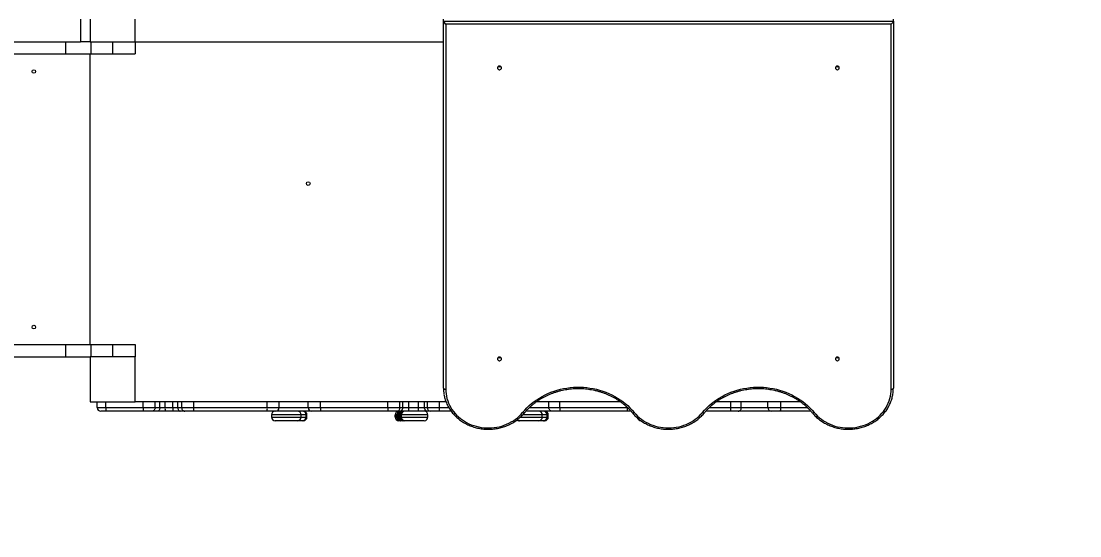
# Model space of a CAD drawing. Header units: millimetres. Extents: x -6554 to 5407, y -4015 to 4994.
# Drawn here: x 611 to 2965, y -964 to 180 of the extents above; entities that cross this region are included whole.
import ezdxf

# ---------------------------------------------------------------- set-up
doc = ezdxf.new("R2010")
doc.units = ezdxf.units.MM
for name, color, linetype in [('DIKOM_ОБЪЕКТ', 7, 'Continuous'), ('DIKOM_РАЗМЕР_ЗОНА', 7, 'Continuous'), ('DIKOM_РАЗМЕР_ОБЪЕКТА', 7, 'Continuous')]:
    doc.layers.add(name, color=color, linetype=linetype)
doc.styles.add('style1', font='arial.ttf', dxfattribs={"width": 0.8})
doc.dimstyles.new('1-50', dxfattribs={"dimtxt": 300, "dimasz": 200, "dimexe": 100, "dimexo": 0, "dimgap": 100, "dimtad": 1, "dimtxsty": 'style1', "dimcen": 200, "dimclrd": 7, "dimclre": 7, "dimclrt": 7, "dimadec": 1, "dimazin": 2, "dimtfac": 1, "dimtmove": 0, "dimatfit": 2, "dimfxl": 0, "dimlwd": 25, "dimlwe": 18, "dimarcsym": 0})

# ---------------------------------------------------------------- blocks, each defined once
blk = doc.blocks.new('*D11')
at = {"layer": 'Defpoints', "color": 0, "transparency": 16777216}
for p in [(3906.5, 169), (-3993.5, -1294.9), (-3993.5, -3378.1)]:
    blk.add_point(p, dxfattribs=at)
at = {"layer": 'DIKOM_РАЗМЕР_ОБЪЕКТА', "color": 7, "lineweight": 18, "transparency": 16777216}
for p, q in [((3906.5, 169), (3906.5, -3478.1)), ((-3993.5, -1294.9), (-3993.5, -3478.1))]:
    blk.add_line(p, q, dxfattribs=at)
at = {"layer": 'DIKOM_РАЗМЕР_ОБЪЕКТА', "color": 7, "lineweight": 25, "transparency": 16777216}
blk.add_line((3706.5, -3378.1), (-3793.5, -3378.1), dxfattribs=at)
at = {"layer": 'DIKOM_РАЗМЕР_ОБЪЕКТА', "color": 7, "transparency": 16777216}
for points in [[(-3793.5, -3344.7), (-3793.5, -3411.4), (-3993.5, -3378.1)], [(3706.5, -3344.7), (3706.5, -3411.4), (3906.5, -3378.1)]]:
    blk.add_solid(points, dxfattribs=at)
at = {"layer": 'DIKOM_РАЗМЕР_ОБЪЕКТА', "color": 7, "transparency": 16777216, "insert": (-140.5, -3124.9), "char_height": 300, "attachment_point": 5, "style": 'style1'}
blk.add_mtext('7900', dxfattribs=at)
blk = doc.blocks.new('*D12')
at = {"layer": 'Defpoints', "color": 0, "transparency": 16777216}
for p in [(3112.5, 3045.1), (-4384, -1674), (-3468.3, -1674)]:
    blk.add_point(p, dxfattribs=at)
at = {"layer": 'DIKOM_РАЗМЕР_ОБЪЕКТА', "color": 7, "lineweight": 18, "transparency": 16777216}
for p, q in [((3112.5, 3045.1), (-4484, 3045.1)), ((-3468.3, -1674), (-4484, -1674))]:
    blk.add_line(p, q, dxfattribs=at)
at = {"layer": 'DIKOM_РАЗМЕР_ОБЪЕКТА', "color": 7, "lineweight": 25, "transparency": 16777216}
blk.add_line((-4384, 2845.1), (-4384, -1474), dxfattribs=at)
at = {"layer": 'DIKOM_РАЗМЕР_ОБЪЕКТА', "color": 7, "transparency": 16777216}
for points in [[(-4417.3, 2845.1), (-4350.6, 2845.1), (-4384, 3045.1)], [(-4417.3, -1474), (-4350.6, -1474), (-4384, -1674)]]:
    blk.add_solid(points, dxfattribs=at)
at = {"layer": 'DIKOM_РАЗМЕР_ОБЪЕКТА', "color": 7, "transparency": 16777216, "insert": (-4637.1, -48.9), "char_height": 300, "attachment_point": 5, "rotation": 90, "style": 'style1'}
blk.add_mtext('4700', dxfattribs=at)
blk = doc.blocks.new('*D13')
at = {"layer": 'Defpoints', "color": 0, "transparency": 16777216}
for p in [(-5493.5, -736), (5406.5, -736), (5406.5, -3914.8)]:
    blk.add_point(p, dxfattribs=at)
at = {"layer": 'DIKOM_РАЗМЕР_ЗОНА', "color": 7, "lineweight": 18, "transparency": 16777216}
for p, q in [((-5493.5, -736), (-5493.5, -4014.8)), ((5406.5, -736), (5406.5, -4014.8))]:
    blk.add_line(p, q, dxfattribs=at)
at = {"layer": 'DIKOM_РАЗМЕР_ЗОНА', "color": 7, "lineweight": 25, "transparency": 16777216}
blk.add_line((-5293.5, -3914.8), (5206.5, -3914.8), dxfattribs=at)
at = {"layer": 'DIKOM_РАЗМЕР_ЗОНА', "color": 7, "transparency": 16777216}
for points in [[(-5293.5, -3881.5), (-5293.5, -3948.2), (-5493.5, -3914.8)], [(5206.5, -3881.5), (5206.5, -3948.2), (5406.5, -3914.8)]]:
    blk.add_solid(points, dxfattribs=at)
at = {"layer": 'DIKOM_РАЗМЕР_ЗОНА', "color": 7, "transparency": 16777216, "insert": (-43.5, -3661.7), "char_height": 300, "attachment_point": 5, "style": 'style1'}
blk.add_mtext('10900', dxfattribs=at)
blk = doc.blocks.new('*D14')
at = {"layer": 'Defpoints', "color": 0, "transparency": 16777216}
for p in [(-6103.8, 4994.1), (3509.5, 4994.1), (-3072.8, -3205.9)]:
    blk.add_point(p, dxfattribs=at)
at = {"layer": 'DIKOM_РАЗМЕР_ЗОНА', "color": 7, "lineweight": 18, "transparency": 16777216}
for p, q in [((3509.5, 4994.1), (-6203.8, 4994.1)), ((-3072.8, -3205.9), (-6203.8, -3205.9))]:
    blk.add_line(p, q, dxfattribs=at)
at = {"layer": 'DIKOM_РАЗМЕР_ЗОНА', "color": 7, "lineweight": 25, "transparency": 16777216}
blk.add_line((-6103.8, -3005.9), (-6103.8, 4794.1), dxfattribs=at)
at = {"layer": 'DIKOM_РАЗМЕР_ЗОНА', "color": 7, "transparency": 16777216}
for points in [[(-6137.1, 4794.1), (-6070.5, 4794.1), (-6103.8, 4994.1)], [(-6137.1, -3005.9), (-6070.5, -3005.9), (-6103.8, -3205.9)]]:
    blk.add_solid(points, dxfattribs=at)
at = {"layer": 'DIKOM_РАЗМЕР_ЗОНА', "color": 7, "transparency": 16777216, "insert": (-6357, -88.5), "char_height": 300, "attachment_point": 5, "rotation": 90, "style": 'style1'}
blk.add_mtext('8200', dxfattribs=at)

msp = doc.modelspace()

# ---------------------------------------------------------------- linework, layer by layer
at = {"layer": 'DIKOM_ОБЪЕКТ', "color": 7, "linetype": 'Continuous', "lineweight": 15}
for p, q in [((743.539, 184.011), (743.539, 134.011)), ((764.539, 184.011), (764.539, 134.011)), ((864.539, 134.012), (864.539, 184.012)), ((1550.039, 179.785), (1550.039, 184.011)), ((1550.039, -635.892), (1550.039, 179.785)), ((1550.039, 179.785), (2550.039, 179.785)), ((1555.039, 173.141), (1555.039, -638.005)), ((2545.039, 173.141), (1555.039, 173.141)), ((2545.039, -638.005), (2545.039, 173.141)), ((2550.039, 179.785), (2550.039, 184.011)), ((2550.039, 179.785), (2550.039, -635.892)), ((264.539, 134.012), (709.675, 134.012)), ((709.675, 134.012), (709.675, 107.012)), ((709.675, 134.012), (743.539, 134.012)), ((764.539, 134.011), (743.539, 134.011)), ((764.539, 134.012), (864.539, 134.012)), ((765.906, 134.012), (765.906, 107.012)), ((814.539, 134.012), (814.539, 107.012)), ((864.539, 134.012), (864.539, 107.012)), ((864.539, 134.012), (1550.039, 134.012)), ((208.308, 107.012), (709.675, 107.012)), ((709.675, 107.012), (765.906, 107.012)), ((764.539, -538.988), (764.539, 107.012)), ((765.906, 107.012), (814.539, 107.012)), ((814.539, 107.012), (864.539, 107.012)), ((208.308, -538.988), (709.675, -538.988)), ((709.675, -538.988), (709.675, -565.988)), ((709.675, -538.988), (765.906, -538.988)), ((765.906, -538.988), (765.906, -565.988)), ((765.906, -538.988), (814.539, -538.988)), ((814.539, -538.988), (814.539, -565.988)), ((814.539, -538.988), (864.539, -538.988)), ((864.539, -538.988), (864.539, -565.988)), ((264.539, -565.988), (709.675, -565.988)), ((709.675, -565.988), (764.539, -565.988)), ((764.539, -565.988), (764.539, -665.988)), ((864.539, -565.988), (764.539, -565.988)), ((864.539, -665.988), (864.539, -565.988)), ((764.539, -665.988), (864.539, -665.988)), ((780.539, -678.988), (780.539, -665.988)), ((780.539, -678.988), (799.388, -678.988)), ((799.388, -678.988), (799.388, -665.988)), ((799.388, -678.988), (882.364, -678.988)), ((882.364, -665.988), (864.539, -665.988)), ((882.364, -678.988), (882.364, -665.988)), ((909.224, -665.988), (882.364, -665.988)), ((882.364, -678.988), (909.224, -678.988)), ((909.224, -678.988), (909.224, -665.988)), ((919.443, -665.988), (909.224, -665.988)), ((909.224, -678.988), (919.443, -678.988)), ((919.443, -678.988), (919.443, -665.988)), ((931.116, -665.988), (919.443, -665.988)), ((919.443, -678.988), (931.116, -678.988)), ((931.116, -678.988), (931.116, -665.988)), ((948.417, -665.988), (931.116, -665.988)), ((931.116, -678.988), (948.417, -678.988)), ((948.417, -678.988), (948.417, -665.988)), ((959.812, -665.988), (948.417, -665.988)), ((948.417, -678.988), (959.812, -678.988)), ((959.812, -678.988), (959.812, -665.988)), ((968.167, -665.988), (959.812, -665.988)), ((959.812, -678.988), (968.167, -678.988)), ((968.167, -678.988), (968.167, -665.988)), ((995.002, -665.988), (968.167, -665.988)), ((968.167, -678.988), (995.002, -678.988)), ((995.002, -678.988), (995.002, -665.988)), ((1158.545, -665.988), (995.002, -665.988)), ((995.002, -678.988), (1158.545, -678.988)), ((1158.545, -678.988), (1158.545, -665.988)), ((1184.54, -665.988), (1158.545, -665.988)), ((1158.545, -678.988), (1184.54, -678.988)), ((1184.54, -678.988), (1184.54, -665.988)), ((1249.522, -665.988), (1184.54, -665.988)), ((1184.54, -678.988), (1249.522, -678.988)), ((1249.522, -678.988), (1249.522, -665.988)), ((1276.978, -665.988), (1249.522, -665.988)), ((1249.522, -678.988), (1276.978, -678.988)), ((1276.978, -678.988), (1276.978, -665.988)), ((1426.168, -665.988), (1276.978, -665.988)), ((1276.978, -678.988), (1426.168, -678.988)), ((1426.168, -678.988), (1426.168, -665.988)), ((1453.207, -665.988), (1426.168, -665.988)), ((1426.168, -678.988), (1453.207, -678.988)), ((1453.207, -678.988), (1453.207, -665.988)), ((1459.542, -665.988), (1453.207, -665.988)), ((1453.207, -678.988), (1459.542, -678.988)), ((1459.542, -678.988), (1459.542, -665.988)), ((1473.413, -665.988), (1459.542, -665.988)), ((1459.542, -678.988), (1473.413, -678.988)), ((1473.413, -678.988), (1473.413, -665.988)), ((1494.218, -665.988), (1473.413, -665.988)), ((1473.413, -686.988), (1473.413, -678.988)), ((1473.413, -678.988), (1494.218, -678.988)), ((1494.218, -678.988), (1494.218, -665.988)), ((1508.089, -665.988), (1494.218, -665.988)), ((1494.218, -686.988), (1494.218, -678.988)), ((1494.218, -678.988), (1508.089, -678.988)), ((1508.089, -678.988), (1508.089, -665.988)), ((1514.43, -665.988), (1508.089, -665.988)), ((1508.089, -678.988), (1514.43, -678.988)), ((1514.43, -678.988), (1514.43, -665.988)), ((1541.484, -665.988), (1514.43, -665.988)), ((1514.43, -678.988), (1541.484, -678.988)), ((1541.484, -678.988), (1541.484, -665.988)), ((1555.693, -665.988), (1541.484, -665.988)), ((1541.484, -678.988), (1561.963, -678.988)), ((1740.81, -678.988), (1784.407, -678.988)), ((1784.407, -665.988), (1756.447, -665.988)), ((1784.407, -678.988), (1784.407, -665.988)), ((1808.855, -665.988), (1784.407, -665.988)), ((1784.407, -678.988), (1808.855, -678.988)), ((1808.855, -678.988), (1808.855, -665.988)), ((1943.589, -665.988), (1808.855, -665.988)), ((1808.855, -678.988), (1958.234, -678.988)), ((1958.234, -678.988), (1958.234, -678.056)), ((1958.234, -678.988), (1959.213, -678.988)), ((2140.825, -678.988), (2188.75, -678.988)), ((2188.75, -665.988), (2156.437, -665.988)), ((2188.75, -678.988), (2188.75, -665.988)), ((2211.937, -665.988), (2188.75, -665.988)), ((2188.75, -678.988), (2211.937, -678.988)), ((2211.937, -678.988), (2211.937, -665.988)), ((2271.241, -665.988), (2211.937, -665.988)), ((2211.937, -678.988), (2271.241, -678.988)), ((2271.241, -678.988), (2271.241, -665.988)), ((2299.692, -665.988), (2271.241, -665.988)), ((2271.241, -678.988), (2299.692, -678.988)), ((2299.692, -678.988), (2299.692, -665.988)), ((2343.589, -665.988), (2299.692, -665.988)), ((2299.692, -678.988), (2359.209, -678.988)), ((799.848, -686.988), (788.539, -686.988)), ((882.825, -686.988), (799.848, -686.988)), ((902.522, -686.988), (882.825, -686.988)), ((915.077, -686.988), (902.522, -686.988)), ((931.419, -686.988), (915.077, -686.988)), ((948.72, -686.988), (931.419, -686.988)), ((964.673, -686.988), (948.72, -686.988)), ((974.938, -686.988), (964.673, -686.988)), ((994.617, -686.988), (974.938, -686.988)), ((1158.16, -686.988), (994.617, -686.988)), ((1177.223, -686.988), (1158.16, -686.988)), ((1167.805, -694.989), (1167.805, -699.989)), ((1233.76, -694.989), (1167.805, -694.989)), ((1167.805, -699.989), (1233.76, -699.989)), ((1257.058, -686.988), (1177.223, -686.988)), ((1233.76, -699.989), (1233.76, -694.989)), ((1244.729, -694.989), (1233.76, -694.989)), ((1233.76, -699.989), (1244.729, -699.989)), ((1244.729, -699.989), (1244.729, -694.989)), ((1244.77, -694.989), (1244.729, -694.989)), ((1244.729, -699.989), (1244.77, -699.989)), ((1244.77, -699.989), (1244.77, -694.989)), ((1246.657, -694.989), (1244.77, -694.989)), ((1244.77, -699.989), (1246.657, -699.989)), ((1246.657, -699.989), (1246.657, -694.989)), ((1246.697, -694.989), (1246.657, -694.989)), ((1246.657, -699.989), (1246.697, -699.989)), ((1246.697, -699.989), (1246.697, -694.989)), ((1277.192, -686.988), (1257.058, -686.988)), ((1426.382, -686.988), (1277.192, -686.988)), ((1446.211, -686.988), (1426.382, -686.988)), ((1442.85, -694.989), (1442.85, -699.989)), ((1442.855, -694.989), (1442.85, -694.989)), ((1442.85, -699.989), (1442.855, -699.989)), ((1446.513, -694.989), (1442.855, -694.989)), ((1442.855, -699.989), (1442.855, -694.989)), ((1442.855, -699.989), (1446.513, -699.989)), ((1453.994, -686.988), (1446.211, -686.988)), ((1448.06, -694.989), (1446.513, -694.989)), ((1446.513, -699.989), (1446.513, -694.989)), ((1446.513, -699.989), (1448.06, -699.989)), ((1450.949, -694.989), (1448.06, -694.989)), ((1448.06, -699.989), (1448.06, -694.989)), ((1448.06, -699.989), (1450.949, -699.989)), ((1454.146, -694.989), (1450.949, -694.989)), ((1450.949, -699.989), (1450.949, -694.989)), ((1450.949, -699.989), (1454.146, -699.989)), ((1473.413, -686.988), (1453.994, -686.988)), ((1456.486, -694.989), (1454.146, -694.989)), ((1454.146, -699.989), (1454.146, -694.989)), ((1454.146, -699.989), (1456.486, -699.989)), ((1456.486, -699.989), (1456.486, -694.989)), ((1515.481, -694.989), (1456.486, -694.989)), ((1456.486, -699.989), (1515.481, -699.989)), ((1494.218, -686.988), (1473.413, -686.988)), ((1513.637, -686.988), (1494.218, -686.988)), ((1521.427, -686.988), (1513.637, -686.988)), ((1515.481, -699.989), (1515.481, -694.989)), ((1541.267, -686.988), (1521.427, -686.988)), ((1567.253, -686.988), (1541.267, -686.988)), ((1721.018, -699.989), (1769.809, -699.989)), ((1769.809, -694.989), (1726.028, -694.989)), ((1791.155, -686.988), (1733.059, -686.988)), ((1769.809, -699.989), (1769.809, -694.989)), ((1780.257, -694.989), (1769.809, -694.989)), ((1769.809, -699.989), (1780.257, -699.989)), ((1780.257, -699.989), (1780.257, -694.989)), ((1780.275, -694.989), (1780.257, -694.989)), ((1780.257, -699.989), (1780.275, -699.989)), ((1780.275, -699.989), (1780.275, -694.989)), ((1780.703, -694.989), (1780.275, -694.989)), ((1780.275, -699.989), (1780.703, -699.989)), ((1780.703, -699.989), (1780.703, -694.989)), ((1781.906, -694.989), (1780.703, -694.989)), ((1780.703, -699.989), (1781.906, -699.989)), ((1781.906, -699.989), (1781.906, -694.989)), ((1783.071, -694.989), (1781.906, -694.989)), ((1781.906, -699.989), (1783.071, -699.989)), ((1783.071, -699.989), (1783.071, -694.989)), ((1783.091, -694.989), (1783.071, -694.989)), ((1783.071, -699.989), (1783.091, -699.989)), ((1783.091, -699.989), (1783.091, -694.989)), ((1809.084, -686.988), (1791.155, -686.988)), ((1958.462, -686.988), (1809.084, -686.988)), ((1966.971, -686.988), (1958.462, -686.988)), ((2188.349, -686.988), (2133.147, -686.988)), ((2205.353, -686.988), (2188.349, -686.988)), ((2278.213, -686.988), (2205.353, -686.988)), ((2299.077, -686.988), (2278.213, -686.988)), ((2366.931, -686.988), (2299.077, -686.988)), ((1225.771, -707.989), (1175.805, -707.989)), ((1236.74, -707.989), (1225.771, -707.989)), ((1236.77, -707.989), (1236.74, -707.989)), ((1238.668, -707.989), (1236.77, -707.989)), ((1238.697, -707.989), (1238.668, -707.989)), ((1450.854, -707.989), (1450.85, -707.989)), ((1454.512, -707.989), (1450.854, -707.989)), ((1455.646, -707.989), (1454.512, -707.989)), ((1458.535, -707.989), (1455.646, -707.989)), ((1462.145, -707.989), (1458.535, -707.989)), ((1464.484, -707.989), (1462.145, -707.989)), ((1507.481, -707.989), (1464.484, -707.989)), ((1718.579, -707.989), (1717.778, -707.989)), ((1718.827, -707.989), (1718.579, -707.989)), ((1761.814, -707.989), (1718.827, -707.989)), ((1772.262, -707.989), (1761.814, -707.989)), ((1772.275, -707.989), (1772.262, -707.989)), ((1773.028, -707.989), (1772.275, -707.989)), ((1773.911, -707.989), (1773.028, -707.989)), ((1775.076, -707.989), (1773.911, -707.989)), ((1775.091, -707.989), (1775.076, -707.989))]:
    msp.add_line(p, q, dxfattribs=at)
at = {"layer": 'DIKOM_ОБЪЕКТ', "color": 7, "linetype": 'Continuous', "lineweight": 15, "flags": 128}
for points in [[(1678.939, 76.007), (1678.761, 77.13), (1678.24, 78.163), (1677.42, 79.021), (1676.367, 79.634), (1675.165, 79.954), (1673.913, 79.954), (1672.711, 79.634), (1671.658, 79.021), (1670.837, 78.163), (1670.317, 77.13), (1670.139, 76.007), (1670.317, 74.883), (1670.837, 73.851), (1671.658, 72.993), (1672.711, 72.379), (1673.913, 72.06), (1675.165, 72.06), (1676.367, 72.379), (1677.42, 72.993), (1678.24, 73.851), (1678.761, 74.883), (1678.939, 76.007)], [(2421.139, 76.007), (2421.317, 74.883), (2421.838, 73.851), (2422.658, 72.993), (2423.711, 72.379), (2424.913, 72.06), (2426.165, 72.06), (2427.367, 72.379), (2428.42, 72.993), (2429.241, 73.851), (2429.761, 74.883), (2429.939, 76.007), (2429.761, 77.13), (2429.241, 78.163), (2428.42, 79.021), (2427.367, 79.634), (2426.165, 79.954), (2424.913, 79.954), (2423.711, 79.634), (2422.658, 79.021), (2421.838, 78.163), (2421.317, 77.13), (2421.139, 76.007)], [(1678.939, -570.642), (1678.761, -569.518), (1678.24, -568.486), (1677.42, -567.628), (1676.367, -567.014), (1675.165, -566.695), (1673.913, -566.695), (1672.711, -567.014), (1671.658, -567.628), (1670.837, -568.486), (1670.317, -569.518), (1670.139, -570.642), (1670.317, -571.765), (1670.837, -572.798), (1671.658, -573.655), (1672.711, -574.269), (1673.913, -574.589), (1675.165, -574.589), (1676.367, -574.269), (1677.42, -573.655), (1678.24, -572.798), (1678.761, -571.765), (1678.939, -570.642)], [(2421.139, -570.642), (2421.317, -571.765), (2421.838, -572.798), (2422.658, -573.655), (2423.711, -574.269), (2424.913, -574.589), (2426.165, -574.589), (2427.367, -574.269), (2428.42, -573.655), (2429.241, -572.798), (2429.761, -571.765), (2429.939, -570.642), (2429.761, -569.518), (2429.241, -568.486), (2428.42, -567.628), (2427.367, -567.014), (2426.165, -566.695), (2424.913, -566.695), (2423.711, -567.014), (2422.658, -567.628), (2421.838, -568.486), (2421.317, -569.518), (2421.139, -570.642)], [(1726.039, -689.664), (1730.6, -684.417), (1735.431, -679.373), (1740.521, -674.542), (1745.859, -669.936), (1751.432, -665.566), (1757.229, -661.44), (1763.235, -657.569), (1769.437, -653.961), (1775.822, -650.624), (1782.374, -647.566), (1789.079, -644.794), (1795.922, -642.313), (1802.888, -640.131), (1809.96, -638.251), (1817.123, -636.677), (1824.36, -635.414), (1831.655, -634.465), (1838.992, -633.83), (1846.354, -633.513), (1853.724, -633.513), (1861.086, -633.83), (1868.423, -634.465), (1875.718, -635.414), (1882.955, -636.677), (1890.118, -638.251), (1897.19, -640.131), (1904.156, -642.313), (1910.999, -644.794), (1917.704, -647.566), (1924.256, -650.624), (1930.641, -653.961), (1936.843, -657.569), (1942.849, -661.44), (1948.646, -665.566), (1954.219, -669.936), (1959.557, -674.542), (1964.647, -679.373), (1969.478, -684.417), (1974.039, -689.664)], [(2126.039, -689.664), (2130.6, -684.417), (2135.431, -679.373), (2140.521, -674.542), (2145.859, -669.936), (2151.432, -665.566), (2157.229, -661.44), (2163.235, -657.569), (2169.437, -653.961), (2175.821, -650.624), (2182.374, -647.566), (2189.079, -644.794), (2195.922, -642.313), (2202.888, -640.131), (2209.96, -638.251), (2217.123, -636.677), (2224.36, -635.414), (2231.655, -634.465), (2238.992, -633.83), (2246.354, -633.513), (2253.724, -633.513), (2261.086, -633.83), (2268.423, -634.465), (2275.718, -635.414), (2282.955, -636.677), (2290.118, -638.251), (2297.19, -640.131), (2304.156, -642.313), (2310.999, -644.794), (2317.704, -647.566), (2324.256, -650.624), (2330.641, -653.961), (2336.843, -657.569), (2342.849, -661.44), (2348.646, -665.566), (2354.219, -669.936), (2359.557, -674.542), (2364.647, -679.373), (2369.478, -684.417), (2374.039, -689.664)], [(1550.039, -635.892), (1550.135, -636.304), (1550.42, -636.7), (1550.882, -637.066), (1551.503, -637.386), (1552.261, -637.649), (1553.126, -637.844), (1554.063, -637.964), (1555.039, -638.005)], [(1555.039, -638.005), (1555.215, -643.247), (1555.744, -648.471), (1556.622, -653.655), (1557.846, -658.781), (1559.413, -663.831), (1561.317, -668.784), (1563.549, -673.623), (1566.103, -678.33), (1568.968, -682.887), (1572.134, -687.278), (1575.589, -691.486), (1579.32, -695.495), (1583.314, -699.291), (1587.555, -702.86), (1592.029, -706.188), (1596.717, -709.263), (1601.604, -712.073), (1606.67, -714.609), (1611.897, -716.86), (1617.266, -718.818), (1622.757, -720.477), (1628.348, -721.83), (1634.02, -722.871), (1639.752, -723.598), (1645.522, -724.007), (1651.308, -724.096), (1657.09, -723.866), (1662.846, -723.318), (1668.554, -722.453), (1674.193, -721.275), (1679.743, -719.787), (1685.182, -717.996), (1690.491, -715.908), (1695.65, -713.531), (1700.64, -710.874), (1705.442, -707.946), (1710.038, -704.759), (1714.412, -701.324), (1718.547, -697.654), (1722.427, -693.763), (1726.039, -689.664)], [(2374.039, -689.664), (2377.651, -693.763), (2381.531, -697.654), (2385.666, -701.324), (2390.04, -704.759), (2394.636, -707.946), (2399.438, -710.874), (2404.428, -713.531), (2409.587, -715.908), (2414.896, -717.996), (2420.335, -719.787), (2425.885, -721.275), (2431.524, -722.453), (2437.232, -723.318), (2442.988, -723.866), (2448.77, -724.096), (2454.556, -724.007), (2460.326, -723.598), (2466.058, -722.871), (2471.73, -721.83), (2477.322, -720.477), (2482.812, -718.818), (2488.181, -716.86), (2493.408, -714.609), (2498.474, -712.073), (2503.361, -709.263), (2508.049, -706.188), (2512.522, -702.86), (2516.764, -699.291), (2520.758, -695.495), (2524.489, -691.486), (2527.944, -687.278), (2531.11, -682.887), (2533.975, -678.33), (2536.529, -673.623), (2538.761, -668.784), (2540.665, -663.831), (2542.231, -658.781), (2543.456, -653.655), (2544.335, -648.471), (2544.863, -643.247), (2545.039, -638.005)], [(2545.039, -638.005), (2546.014, -637.964), (2546.952, -637.844), (2547.817, -637.649), (2548.575, -637.386), (2549.196, -637.066), (2549.658, -636.7), (2549.943, -636.304), (2550.039, -635.892)], [(909.224, -678.988), (909.095, -680.549), (908.713, -682.05), (908.094, -683.433), (907.261, -684.645), (906.245, -685.64), (905.086, -686.379), (903.829, -686.835), (902.522, -686.988)], [(919.443, -678.988), (919.359, -680.549), (919.111, -682.05), (918.707, -683.433), (918.164, -684.645), (917.503, -685.64), (916.748, -686.379), (915.929, -686.835), (915.077, -686.988)], [(959.812, -678.988), (959.906, -680.549), (960.182, -682.05), (960.632, -683.433), (961.236, -684.645), (961.973, -685.64), (962.813, -686.379), (963.725, -686.835), (964.673, -686.988)], [(968.167, -678.988), (968.297, -680.549), (968.682, -682.05), (969.308, -683.433), (970.15, -684.645), (971.176, -685.64), (972.347, -686.379), (973.617, -686.835), (974.938, -686.988)], [(1453.994, -686.988), (1455.076, -686.835), (1456.117, -686.379), (1457.076, -685.64), (1457.917, -684.645), (1458.607, -683.433), (1459.12, -682.05), (1459.436, -680.549), (1459.542, -678.988)], [(1513.637, -686.988), (1512.554, -686.835), (1511.513, -686.379), (1510.554, -685.64), (1509.713, -684.645), (1509.023, -683.433), (1508.511, -682.05), (1508.195, -680.549), (1508.089, -678.988)], [(1791.155, -686.988), (1789.839, -686.835), (1788.573, -686.379), (1787.406, -685.64), (1786.384, -684.645), (1785.544, -683.433), (1784.921, -682.05), (1784.537, -680.549), (1784.407, -678.988)], [(2205.353, -686.988), (2206.637, -686.835), (2207.872, -686.379), (2209.01, -685.64), (2210.008, -684.645), (2210.827, -683.433), (2211.435, -682.05), (2211.81, -680.549), (2211.937, -678.988)], [(1729.89, -690.74), (1729.734, -690.872), (1729.365, -690.986), (1728.867, -690.968), (1728.261, -690.819), (1727.57, -690.544), (1726.819, -690.154), (1726.039, -689.664)], [(1970.188, -690.74), (1970.344, -690.872), (1970.713, -690.986), (1971.211, -690.968), (1971.817, -690.819), (1972.508, -690.544), (1973.259, -690.154), (1974.039, -689.664)], [(1974.039, -689.664), (1977.706, -693.821), (1981.649, -697.764), (1985.853, -701.48), (1990.302, -704.952), (1994.98, -708.169), (1999.868, -711.118), (2004.948, -713.787), (2010.2, -716.167), (2015.604, -718.249), (2021.14, -720.024), (2026.786, -721.485), (2032.521, -722.627), (2038.323, -723.447), (2044.17, -723.939), (2050.039, -724.104), (2055.908, -723.939), (2061.755, -723.447), (2067.557, -722.627), (2073.292, -721.485), (2078.938, -720.024), (2084.474, -718.249), (2089.878, -716.167), (2095.13, -713.787), (2100.21, -711.118), (2105.098, -708.169), (2109.776, -704.952), (2114.225, -701.48), (2118.429, -697.764), (2122.372, -693.821), (2126.039, -689.664)], [(2126.039, -689.664), (2126.819, -690.154), (2127.57, -690.544), (2128.261, -690.819), (2128.867, -690.968), (2129.365, -690.986), (2129.735, -690.872), (2129.89, -690.74)], [(2374.039, -689.664), (2373.259, -690.154), (2372.508, -690.544), (2371.817, -690.819), (2371.211, -690.968), (2370.713, -690.986), (2370.344, -690.872), (2370.188, -690.74)]]:
    msp.add_lwpolyline(points, dxfattribs=at)
at = {"layer": 'DIKOM_ОБЪЕКТ', "color": 7, "linetype": 'Continuous', "lineweight": 15}
for centre in [(639.542, 68.012), (1249.482, -181.046), (639.542, -499.988)]:
    msp.add_circle(centre, 4, dxfattribs=at)
for centre, radius, start, end in [((1674.539, 83.096), 4.743, 235.740856, 304.259144), ((1674.539, 84.457), 4.831, 254.121882, 285.878118), ((2425.539, 83.097), 4.743, 235.741074, 304.258926), ((2425.539, 84.455), 4.829, 254.114072, 285.885928), ((1674.539, -563.552), 4.743, 235.741677, 304.258323), ((1674.539, -563.458), 4.748, 236.726539, 303.273461), ((1674.539, -562.098), 4.837, 256.174187, 283.825813), ((2425.539, -563.552), 4.743, 235.741894, 304.258106), ((2425.539, -562.194), 4.829, 254.114072, 285.885928), ((1632.346, -635.886), 82.307, 180.004207, 189.402958), ((2467.701, -635.883), 82.338, 350.780837, 359.994228), ((788.539, -678.988), 8, 180, 270), ((834.476, -680.982), 35.145, 176.748581, 189.840815), ((917.454, -680.982), 35.147, 176.749137, 189.840684), ((984.145, -680.986), 53.067, 177.843272, 186.49523), ((1001.444, -680.985), 53.065, 177.843331, 186.495598), ((953.173, -680.984), 41.876, 351.755965, 2.731218), ((1116.711, -680.984), 41.881, 351.756645, 2.730538), ((1176.865, -679.315), 7.681, 272.66767, 2.438761), ((1257.297, -679.214), 7.779, 178.341418, 268.237485), ((1351.73, -680.987), 74.779, 178.468616, 184.603373), ((1500.92, -680.987), 74.779, 178.468616, 184.603373), ((1445.673, -679.459), 7.549, 274.087592, 3.572359), ((1521.965, -679.458), 7.549, 176.432925, 265.919218), ((1467.539, -680.988), 73.972, 355.34732, 1.549124), ((1879.019, -680.984), 70.192, 178.370613, 184.906977), ((2028.289, -680.987), 70.084, 178.365544, 184.912047), ((2148.524, -680.983), 40.276, 351.425062, 2.838971), ((2278.765, -679.469), 7.539, 176.342352, 265.799529), ((2273.21, -680.976), 26.556, 346.915128, 4.292946), ((1175.805, -694.988), 8, 90, 180), ((1175.805, -699.988), 8, 180, 270), ((1225.765, -694.983), 7.994, 359.959987, 89.961412), ((1225.765, -699.994), 7.995, 270.040287, 0.038314), ((1236.735, -694.983), 7.994, 359.960165, 89.961234), ((1236.734, -699.994), 7.995, 270.040465, 0.038136), ((1236.77, -694.988), 8, 0, 90), ((1236.77, -699.988), 8, 270, 0), ((1238.663, -694.983), 7.994, 359.959987, 89.961412), ((1238.662, -699.994), 7.995, 270.040287, 0.038314), ((1238.697, -694.988), 8, 0, 90), ((1238.697, -699.988), 8, 270, 0), ((1450.85, -694.988), 8, 90, 180), ((1450.85, -699.988), 8, 180, 270), ((1450.854, -694.988), 7.999, 90.003456, 180.00551), ((1450.854, -699.989), 7.999, 179.996189, 269.994846), ((1454.512, -694.988), 7.999, 90.003456, 180.00551), ((1454.512, -699.989), 7.999, 179.996189, 269.994846), ((1455.858, -694.787), 7.801, 91.559611, 181.48134), ((1455.859, -700.19), 7.801, 178.520382, 268.438668), ((1458.748, -694.787), 7.801, 91.559427, 181.481523), ((1458.748, -700.19), 7.801, 178.520198, 268.438851), ((1462.145, -694.988), 7.999, 90.002843, 180.005696), ((1462.146, -699.989), 7.999, 179.996003, 269.995458), ((1464.485, -694.988), 7.999, 90.003211, 180.006181), ((1464.485, -699.989), 7.999, 179.995517, 269.99509), ((1507.481, -694.988), 8, 0, 90), ((1507.481, -699.988), 8, 270, 0), ((1761.811, -694.986), 7.998, 359.98268, 89.982305), ((1761.811, -699.991), 7.998, 270.019394, 0.015621), ((1772.259, -694.986), 7.997, 359.981467, 89.983518), ((1772.259, -699.991), 7.998, 270.018181, 0.016834), ((1772.275, -694.988), 8, 0, 90), ((1772.275, -699.988), 8, 270, 0), ((1772.862, -694.829), 7.842, 358.832556, 88.785039), ((1772.862, -700.148), 7.842, 271.216677, 1.165728), ((1773.909, -694.986), 7.997, 359.981467, 89.983518), ((1773.908, -699.991), 7.998, 270.018181, 0.016834), ((1775.073, -694.986), 7.998, 359.98268, 89.982305), ((1775.073, -699.991), 7.998, 270.019394, 0.015621), ((1775.091, -694.988), 8, 0, 90), ((1775.091, -699.988), 8, 270, 0), ((1989.153, -699.988), 8, 197.143583, 270), ((1989.17, -699.992), 7.996, 196.696998, 269.986539), ((1990.335, -699.993), 7.996, 210.359754, 255.411714), ((1717.778, -699.988), 8, 235.053501, 270), ((1718.6, -700.438), 7.55, 229.39371, 269.838489), ((1718.827, -699.988), 8, 230.175795, 270)]:
    msp.add_arc(centre, radius, start, end, dxfattribs=at)
for centre, major_axis, start_param, end_param in [((1555.039, 175.254), (4.881, -4.881), 3.35975908, 4.93055541), ((2545.039, 175.254), (4.881, 4.881), 4.49422256, 6.06501888)]:
    msp.add_ellipse(centre, major_axis=major_axis, ratio=0.22169494, start_param=start_param, end_param=end_param, dxfattribs=at)
for points, knots in [([(1551.173, -649.475), (1551.436, -650.958), (1551.996, -654.127), (1553.235, -658.915), (1554.8, -663.835), (1556.675, -668.665), (1558.843, -673.392), (1561.299, -678.001), (1564.036, -682.477), (1567.045, -686.807), (1570.317, -690.976), (1573.842, -694.971), (1577.607, -698.779), (1581.603, -702.389), (1585.815, -705.789), (1590.231, -708.968), (1594.836, -711.916), (1599.617, -714.623), (1604.557, -717.081), (1609.642, -719.283), (1614.856, -721.22), (1620.181, -722.887), (1625.6, -724.279), (1631.098, -725.392), (1636.655, -726.22), (1642.256, -726.763), (1647.881, -727.018), (1653.513, -726.984), (1659.135, -726.662), (1664.728, -726.052), (1670.274, -725.156), (1675.757, -723.978), (1681.159, -722.52), (1686.462, -720.788), (1691.65, -718.786), (1696.706, -716.521), (1701.614, -714.001), (1706.359, -711.233), (1710.925, -708.225), (1715.298, -704.989), (1719.465, -701.533), (1723.407, -697.867), (1726.891, -694.266), (1728.966, -691.826), (1729.891, -690.739)], [0, 0, 0, 0, 0.02101133, 0.04489135, 0.06877655, 0.09266869, 0.11656782, 0.14047614, 0.1643942, 0.18832183, 0.21226038, 0.23620857, 0.26016699, 0.28413497, 0.30811204, 0.33209778, 0.35609144, 0.38009226, 0.4040993, 0.42811241, 0.45213049, 0.47615345, 0.50017964, 0.52420914, 0.54824179, 0.5722764, 0.59631284, 0.62035032, 0.64438918, 0.66842811, 0.69246693, 0.71650488, 0.74054179, 0.7645776, 0.78861042, 0.81264103, 0.83666743, 0.86068972, 0.88470707, 0.90871792, 0.93272291, 0.95671936, 0.98070782, 1, 1, 1, 1]), ([(1729.891, -690.739), (1730.608, -689.885), (1732.711, -687.381), (1736.389, -683.36), (1740.997, -678.745), (1745.838, -674.328), (1750.897, -670.116), (1756.164, -666.118), (1761.628, -662.342), (1767.278, -658.796), (1773.102, -655.488), (1779.087, -652.425), (1785.221, -649.613), (1791.492, -647.058), (1797.885, -644.765), (1804.388, -642.739), (1810.987, -640.984), (1817.667, -639.505), (1824.416, -638.304), (1831.218, -637.383), (1838.06, -636.745), (1844.927, -636.391), (1851.805, -636.322), (1858.678, -636.538), (1865.534, -637.037), (1872.356, -637.82), (1879.132, -638.885), (1885.846, -640.229), (1892.485, -641.85), (1899.035, -643.743), (1905.481, -645.906), (1911.811, -648.333), (1918.011, -651.019), (1924.068, -653.959), (1929.97, -657.147), (1935.704, -660.575), (1941.257, -664.237), (1946.62, -668.125), (1951.779, -672.23), (1956.726, -676.544), (1961.444, -681.061), (1965.964, -685.776), (1968.774, -689.078), (1970.187, -690.739)], [0, 0, 0, 0, 0.01279392, 0.03750501, 0.06221363, 0.08691675, 0.11161401, 0.13630687, 0.16099472, 0.18567853, 0.21035837, 0.23503472, 0.25970759, 0.28437801, 0.309046, 0.33371137, 0.35837487, 0.38303694, 0.40769761, 0.43235675, 0.45701499, 0.48167274, 0.50632946, 0.53098627, 0.55564261, 0.58029865, 0.60495504, 0.62961188, 0.65426937, 0.67892775, 0.70358702, 0.72824758, 0.75290992, 0.77757423, 0.80224062, 0.8269095, 0.8515821, 0.87625782, 0.90093691, 0.92562074, 0.9503095, 0.97500261, 1, 1, 1, 1]), ([(2129.891, -690.739), (2130.608, -689.885), (2132.711, -687.381), (2136.389, -683.36), (2140.997, -678.745), (2145.838, -674.328), (2150.897, -670.116), (2156.164, -666.117), (2161.628, -662.342), (2167.278, -658.796), (2173.102, -655.488), (2179.087, -652.425), (2185.221, -649.613), (2191.492, -647.058), (2197.885, -644.765), (2204.388, -642.739), (2210.987, -640.984), (2217.667, -639.505), (2224.416, -638.304), (2231.218, -637.383), (2238.06, -636.745), (2244.927, -636.391), (2251.805, -636.322), (2258.678, -636.538), (2265.534, -637.037), (2272.356, -637.82), (2279.132, -638.885), (2285.846, -640.229), (2292.485, -641.85), (2299.035, -643.743), (2305.481, -645.906), (2311.811, -648.333), (2318.011, -651.019), (2324.068, -653.959), (2329.97, -657.147), (2335.704, -660.575), (2341.257, -664.237), (2346.62, -668.125), (2351.779, -672.23), (2356.725, -676.544), (2361.444, -681.061), (2365.964, -685.776), (2368.774, -689.078), (2370.187, -690.739)], [0, 0, 0, 0, 0.01279391, 0.03750499, 0.06221361, 0.08691673, 0.11161398, 0.13630683, 0.16099501, 0.18567847, 0.2103583, 0.23503464, 0.2597075, 0.28437831, 0.30904589, 0.33371126, 0.35837475, 0.38303681, 0.40769748, 0.4323566, 0.45701484, 0.48167259, 0.50632929, 0.5309861, 0.55564244, 0.58029889, 0.60495527, 0.6296121, 0.65426918, 0.67892755, 0.70358681, 0.72824737, 0.75290969, 0.777574, 0.80224038, 0.82690926, 0.85158185, 0.87625756, 0.90093696, 0.92562048, 0.95030924, 0.97500261, 1, 1, 1, 1]), ([(2370.187, -690.739), (2370.804, -691.47), (2372.563, -693.556), (2375.657, -696.857), (2379.534, -700.572), (2383.638, -704.08), (2387.951, -707.373), (2392.462, -710.44), (2397.155, -713.271), (2402.016, -715.858), (2407.029, -718.191), (2412.179, -720.264), (2417.449, -722.07), (2422.822, -723.603), (2428.282, -724.859), (2433.811, -725.833), (2439.392, -726.522), (2445.006, -726.924), (2450.637, -727.037), (2456.267, -726.862), (2461.876, -726.399), (2467.449, -725.649), (2472.966, -724.615), (2478.412, -723.299), (2483.767, -721.706), (2489.016, -719.841), (2494.142, -717.71), (2499.127, -715.319), (2503.958, -712.677), (2508.617, -709.79), (2513.09, -706.669), (2517.364, -703.324), (2521.424, -699.765), (2525.257, -696.004), (2528.851, -692.051), (2532.196, -687.921), (2535.279, -683.627), (2538.092, -679.182), (2540.625, -674.6), (2542.872, -669.896), (2544.822, -665.085), (2546.48, -660.183), (2547.804, -655.202), (2548.619, -651.538), (2548.897, -649.528), (2548.94, -649.213)], [0, 0, 0, 0, 0.012913481, 0.036839704, 0.060773503, 0.084716668, 0.10866863, 0.1326288, 0.156596504, 0.180570992, 0.204551825, 0.22853792, 0.252528988, 0.276523939, 0.300522427, 0.32452403, 0.34852807, 0.372534208, 0.396541929, 0.420550559, 0.444559925, 0.468569511, 0.492577912, 0.516586144, 0.540592727, 0.564597908, 0.588600395, 0.612599498, 0.636594427, 0.660585309, 0.684569861, 0.708548338, 0.73251935, 0.756483161, 0.780437673, 0.804382308, 0.828317581, 0.852241619, 0.876155149, 0.900058104, 0.923949823, 0.947831875, 0.971705146, 0.995569062, 1, 1, 1, 1]), ([(1970.187, -690.739), (1970.804, -691.47), (1972.563, -693.556), (1975.657, -696.857), (1979.534, -700.572), (1983.638, -704.08), (1987.951, -707.373), (1992.462, -710.44), (1997.155, -713.271), (2002.016, -715.858), (2007.029, -718.191), (2012.179, -720.264), (2017.449, -722.07), (2022.822, -723.603), (2028.282, -724.859), (2033.811, -725.833), (2039.392, -726.522), (2045.006, -726.924), (2050.637, -727.037), (2056.267, -726.862), (2061.876, -726.399), (2067.449, -725.649), (2072.966, -724.615), (2078.412, -723.299), (2083.767, -721.706), (2089.016, -719.841), (2094.142, -717.71), (2099.127, -715.319), (2103.958, -712.677), (2108.617, -709.79), (2113.09, -706.67), (2117.364, -703.324), (2121.424, -699.765), (2125.255, -696.002), (2128.035, -692.956), (2129.532, -691.167), (2129.891, -690.739)], [0, 0, 0, 0, 0.01638838, 0.0467522, 0.07712563, 0.10751048, 0.13790745, 0.16831435, 0.19873081, 0.22915588, 0.259589, 0.29002879, 0.3204743, 0.35092595, 0.38138148, 0.41184095, 0.44230353, 0.47276876, 0.50323536, 0.5337044, 0.56417308, 0.59464269, 0.62511143, 0.65557932, 0.68604574, 0.71650915, 0.74696975, 0.77742606, 0.80787707, 0.83832241, 0.86876076, 0.89919089, 0.92961201, 0.96002265, 0.99042237, 1, 1, 1, 1])]:
    msp.add_open_spline(points, degree=3, knots=knots, dxfattribs=at)

# ---------------------------------------------------------------- dimensions: what is measured, and where the dimension line sits
at = {"layer": 'DIKOM_РАЗМЕР_ЗОНА'}
dim = msp.add_linear_dim(base=(-6103.817, 4994.058), p1=(-3072.832, -3205.942), p2=(3509.539, 4994.058), angle=90, dimstyle='1-50', dxfattribs=at)
dim.commit()
dim.dimension.update_dxf_attribs({"geometry": '*D14', "text_midpoint": (-6103.817, -88.532), "dimtype": 160})
dim = msp.add_linear_dim(base=(5406.539, -3914.83), p1=(-5493.461, -735.964), p2=(5406.539, -735.964), dimstyle='1-50', dxfattribs=at)
dim.commit()
dim.dimension.update_dxf_attribs({"geometry": '*D13', "text_midpoint": (-43.461, -3914.83), "dimtype": 160})
at = {"layer": 'DIKOM_РАЗМЕР_ОБЪЕКТА'}
dim = msp.add_linear_dim(base=(-4383.958, -1673.988), p1=(3112.539, 3045.099), p2=(-3468.25, -1673.988), angle=90, text='4700', dimstyle='1-50', dxfattribs=at)
dim.commit()
dim.dimension.update_dxf_attribs({"geometry": '*D12', "text_midpoint": (-4383.958, -48.857), "dimtype": 160})
dim = msp.add_linear_dim(base=(-3993.461, -3378.051), p1=(3906.539, 169.015), p2=(-3993.461, -1294.881), dimstyle='1-50', dxfattribs=at)
dim.commit()
dim.dimension.update_dxf_attribs({"geometry": '*D11', "text_midpoint": (-140.524, -3378.051), "dimtype": 160})

doc.saveas('drawing.dxf')
